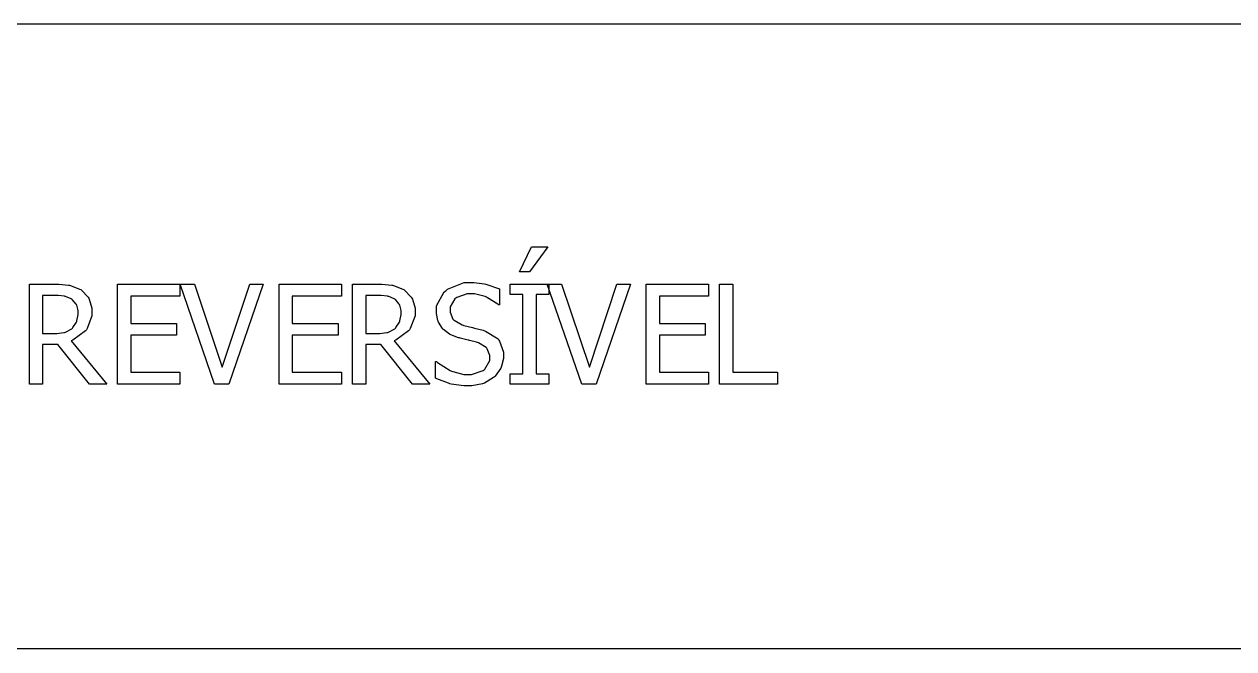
# Model space of a CAD drawing. Header units: millimetres. Extents: x 1974 to 2099, y 1386 to 1555.
# Drawn here: x 2094.278 to 2096.323, y 1476.14 to 1477.196 of the extents above; entities that cross this region are included whole.
import ezdxf

# ---------------------------------------------------------------- set-up
doc = ezdxf.new("R2010")
doc.units = ezdxf.units.MM
doc.layers.add('TEXTO', color=4, linetype='Continuous')

msp = doc.modelspace()

# ---------------------------------------------------------------- linework, layer by layer
at = {"layer": 'TEXTO', "color": 0}
for p, q in [((2098.7779, 1477.1963), (2069.8934, 1477.1963)), ((2095.1154, 1476.7776), (2095.1358, 1476.8201)), ((2095.1633, 1476.8201), (2095.1323, 1476.7776)), ((2095.1358, 1476.8201), (2095.1633, 1476.8201)), ((2095.1358, 1476.8201), (2095.1358, 1476.8201)), ((2094.9932, 1476.7481), (2095.0217, 1476.7596)), ((2095.0217, 1476.7596), (2095.0315, 1476.7596)), ((2095.0315, 1476.7596), (2095.0381, 1476.7596)), ((2095.0381, 1476.7596), (2095.056, 1476.7573)), ((2095.1323, 1476.7776), (2095.1154, 1476.7776)), ((2094.2864, 1476.5877), (2094.2864, 1476.7566)), ((2094.2864, 1476.7566), (2094.3301, 1476.7566)), ((2094.3301, 1476.7566), (2094.336, 1476.7566)), ((2094.336, 1476.7566), (2094.3527, 1476.7552)), ((2094.3527, 1476.7552), (2094.3542, 1476.7549)), ((2094.3542, 1476.7549), (2094.3559, 1476.7547)), ((2094.3559, 1476.7547), (2094.3713, 1476.7485)), ((2094.3713, 1476.7485), (2094.3731, 1476.7476)), ((2094.3731, 1476.7476), (2094.3743, 1476.7467)), ((2094.3743, 1476.7467), (2094.386, 1476.7346)), ((2094.4354, 1476.5877), (2094.4354, 1476.7566)), ((2094.4354, 1476.7566), (2094.541, 1476.7566)), ((2094.541, 1476.7566), (2094.541, 1476.7366)), ((2094.5995, 1476.5877), (2094.5415, 1476.7566)), ((2094.5415, 1476.7566), (2094.5655, 1476.7566)), ((2094.5655, 1476.7566), (2094.6122, 1476.6164)), ((2094.6122, 1476.6164), (2094.6592, 1476.7566)), ((2094.682, 1476.7566), (2094.6239, 1476.5877)), ((2094.6592, 1476.7566), (2094.682, 1476.7566)), ((2094.6592, 1476.7566), (2094.6592, 1476.7566)), ((2094.7086, 1476.5877), (2094.7086, 1476.7566)), ((2094.7086, 1476.7566), (2094.8141, 1476.7566)), ((2094.8141, 1476.7566), (2094.8141, 1476.7366)), ((2094.8328, 1476.5877), (2094.8328, 1476.7566)), ((2094.8328, 1476.7566), (2094.8762, 1476.7566)), ((2094.8762, 1476.7566), (2094.8822, 1476.7566)), ((2094.8822, 1476.7566), (2094.8991, 1476.7552)), ((2094.8991, 1476.7552), (2094.9006, 1476.7549)), ((2094.9006, 1476.7549), (2094.9023, 1476.7547)), ((2094.9023, 1476.7547), (2094.9177, 1476.7485)), ((2094.9177, 1476.7485), (2094.9194, 1476.7476)), ((2094.9194, 1476.7476), (2094.9207, 1476.7467)), ((2094.9207, 1476.7467), (2094.9323, 1476.7346)), ((2094.9746, 1476.7199), (2094.9877, 1476.7435)), ((2094.9877, 1476.7435), (2094.9905, 1476.7457)), ((2094.9905, 1476.7457), (2094.9932, 1476.7481)), ((2095.0265, 1476.7402), (2095.0091, 1476.7342)), ((2095.0329, 1476.7402), (2095.0265, 1476.7402)), ((2095.0389, 1476.7402), (2095.0329, 1476.7402)), ((2095.0573, 1476.7357), (2095.0389, 1476.7402)), ((2095.056, 1476.7573), (2095.0583, 1476.7568)), ((2095.0583, 1476.7568), (2095.0602, 1476.7564)), ((2095.0602, 1476.7564), (2095.0799, 1476.7496)), ((2095.0799, 1476.7496), (2095.0816, 1476.7487)), ((2095.0816, 1476.7487), (2095.0816, 1476.7219)), ((2095.0995, 1476.7393), (2095.0995, 1476.7566)), ((2095.0995, 1476.7566), (2095.1648, 1476.7566)), ((2095.1209, 1476.7393), (2095.0995, 1476.7393)), ((2095.1209, 1476.6049), (2095.1209, 1476.7393)), ((2095.1648, 1476.7393), (2095.1435, 1476.7393)), ((2095.1435, 1476.7393), (2095.1435, 1476.6049)), ((2095.2205, 1476.5877), (2095.1623, 1476.7566)), ((2095.1623, 1476.7566), (2095.1864, 1476.7566)), ((2095.1648, 1476.7566), (2095.1648, 1476.7393)), ((2095.1864, 1476.7566), (2095.2334, 1476.6164)), ((2095.2334, 1476.6164), (2095.28, 1476.7566)), ((2095.3029, 1476.7566), (2095.2448, 1476.5877)), ((2095.28, 1476.7566), (2095.3029, 1476.7566)), ((2095.28, 1476.7566), (2095.28, 1476.7566)), ((2095.3295, 1476.5877), (2095.3295, 1476.7566)), ((2095.3295, 1476.7566), (2095.4351, 1476.7566)), ((2095.4351, 1476.7566), (2095.4351, 1476.7366)), ((2095.4536, 1476.5877), (2095.4536, 1476.7566)), ((2095.4536, 1476.7566), (2095.476, 1476.7566)), ((2095.476, 1476.7566), (2095.476, 1476.6077)), ((2094.3311, 1476.7373), (2094.3087, 1476.7373)), ((2094.3087, 1476.7373), (2094.3087, 1476.6735)), ((2094.3348, 1476.7373), (2094.3311, 1476.7373)), ((2094.3458, 1476.7363), (2094.3348, 1476.7373)), ((2094.347, 1476.736), (2094.3458, 1476.7363)), ((2094.3477, 1476.7358), (2094.347, 1476.736)), ((2094.3572, 1476.732), (2094.3477, 1476.7358)), ((2094.3579, 1476.7315), (2094.3572, 1476.732)), ((2094.3589, 1476.7309), (2094.3579, 1476.7315)), ((2094.3656, 1476.7231), (2094.3589, 1476.7309)), ((2094.3659, 1476.7222), (2094.3656, 1476.7231)), ((2094.3664, 1476.7213), (2094.3659, 1476.7222)), ((2094.3686, 1476.7123), (2094.3664, 1476.7213)), ((2094.386, 1476.7346), (2094.3869, 1476.733)), ((2094.3869, 1476.733), (2094.3877, 1476.7316)), ((2094.3877, 1476.7316), (2094.3921, 1476.7159)), ((2094.541, 1476.7366), (2094.4578, 1476.7366)), ((2094.4578, 1476.7366), (2094.4578, 1476.6903)), ((2094.8141, 1476.7366), (2094.7309, 1476.7366)), ((2094.7309, 1476.7366), (2094.7309, 1476.6903)), ((2094.8775, 1476.7373), (2094.8551, 1476.7373)), ((2094.8551, 1476.7373), (2094.8551, 1476.6735)), ((2094.8812, 1476.7373), (2094.8775, 1476.7373)), ((2094.8921, 1476.7363), (2094.8812, 1476.7373)), ((2094.8934, 1476.736), (2094.8921, 1476.7363)), ((2094.8941, 1476.7358), (2094.8934, 1476.736)), ((2094.9035, 1476.732), (2094.8941, 1476.7358)), ((2094.9043, 1476.7315), (2094.9035, 1476.732)), ((2094.9053, 1476.7309), (2094.9043, 1476.7315)), ((2094.912, 1476.7231), (2094.9053, 1476.7309)), ((2094.9123, 1476.7222), (2094.912, 1476.7231)), ((2094.9128, 1476.7213), (2094.9123, 1476.7222)), ((2094.9149, 1476.7123), (2094.9128, 1476.7213)), ((2094.9323, 1476.7346), (2094.9333, 1476.733)), ((2094.9333, 1476.733), (2094.9341, 1476.7316)), ((2094.9341, 1476.7316), (2094.9386, 1476.7159)), ((2094.9746, 1476.7113), (2094.9746, 1476.7199)), ((2095.0059, 1476.7318), (2094.9979, 1476.7183)), ((2094.9979, 1476.7183), (2094.9979, 1476.7137)), ((2095.0076, 1476.7329), (2095.0059, 1476.7318)), ((2095.0091, 1476.7342), (2095.0076, 1476.7329)), ((2095.0593, 1476.7348), (2095.0573, 1476.7357)), ((2095.0612, 1476.7339), (2095.0593, 1476.7348)), ((2095.0786, 1476.7231), (2095.0612, 1476.7339)), ((2095.0799, 1476.7219), (2095.0786, 1476.7231)), ((2095.0816, 1476.7219), (2095.0799, 1476.7219)), ((2095.4351, 1476.7366), (2095.3518, 1476.7366)), ((2095.3518, 1476.7366), (2095.3518, 1476.6903)), ((2094.3666, 1476.6948), (2094.3686, 1476.7056)), ((2094.3686, 1476.7091), (2094.3686, 1476.7123)), ((2094.3686, 1476.7056), (2094.3686, 1476.7091)), ((2094.3686, 1476.7091), (2094.3686, 1476.7091)), ((2094.3921, 1476.703), (2094.3843, 1476.6818)), ((2094.3921, 1476.7159), (2094.3921, 1476.7107)), ((2094.3921, 1476.7107), (2094.3921, 1476.703)), ((2094.913, 1476.6948), (2094.9149, 1476.7056)), ((2094.9149, 1476.7091), (2094.9149, 1476.7123)), ((2094.9149, 1476.7056), (2094.9149, 1476.7091)), ((2094.9149, 1476.7091), (2094.9149, 1476.7091)), ((2094.9386, 1476.703), (2094.9306, 1476.6818)), ((2094.9386, 1476.7159), (2094.9386, 1476.7107)), ((2094.9386, 1476.7107), (2094.9386, 1476.703)), ((2094.9746, 1476.7073), (2094.9746, 1476.7113)), ((2094.977, 1476.6952), (2094.9746, 1476.7073)), ((2094.9979, 1476.7137), (2094.9979, 1476.7094)), ((2094.9979, 1476.7094), (2095.0027, 1476.6976)), ((2095.0027, 1476.6976), (2095.0036, 1476.6965)), ((2094.3472, 1476.6755), (2094.3581, 1476.6814)), ((2094.3581, 1476.6814), (2094.3591, 1476.6823)), ((2094.3591, 1476.6823), (2094.3599, 1476.6832)), ((2094.381, 1476.6776), (2094.3596, 1476.6622)), ((2094.3599, 1476.6832), (2094.3659, 1476.6926)), ((2094.3659, 1476.6926), (2094.3664, 1476.6936)), ((2094.3664, 1476.6936), (2094.3666, 1476.6948)), ((2094.3827, 1476.6797), (2094.381, 1476.6776)), ((2094.3843, 1476.6818), (2094.3827, 1476.6797)), ((2094.4578, 1476.6903), (2094.5352, 1476.6903)), ((2094.5352, 1476.6903), (2094.5352, 1476.6703)), ((2094.7309, 1476.6903), (2094.8084, 1476.6903)), ((2094.8084, 1476.6903), (2094.8084, 1476.6703)), ((2094.8936, 1476.6755), (2094.9045, 1476.6814)), ((2094.9045, 1476.6814), (2094.9055, 1476.6823)), ((2094.9055, 1476.6823), (2094.9063, 1476.6832)), ((2094.9274, 1476.6776), (2094.906, 1476.6622)), ((2094.9063, 1476.6832), (2094.9123, 1476.6926)), ((2094.9123, 1476.6926), (2094.9128, 1476.6936)), ((2094.9128, 1476.6936), (2094.913, 1476.6948)), ((2094.9292, 1476.6797), (2094.9274, 1476.6776)), ((2094.9306, 1476.6818), (2094.9292, 1476.6797)), ((2094.9775, 1476.6939), (2094.977, 1476.6952)), ((2094.9781, 1476.6926), (2094.9775, 1476.6939)), ((2094.9848, 1476.6818), (2094.9781, 1476.6926)), ((2094.9855, 1476.6808), (2094.9848, 1476.6818)), ((2094.9865, 1476.68), (2094.9855, 1476.6808)), ((2094.9967, 1476.6722), (2094.9865, 1476.68)), ((2095.0036, 1476.6965), (2095.0046, 1476.6956)), ((2095.0046, 1476.6956), (2095.0183, 1476.6878)), ((2095.0183, 1476.6878), (2095.02, 1476.6872)), ((2095.02, 1476.6872), (2095.0212, 1476.6869)), ((2095.0212, 1476.6869), (2095.0359, 1476.6833)), ((2095.0359, 1476.6833), (2095.0376, 1476.6829)), ((2095.0376, 1476.6829), (2095.0391, 1476.6825)), ((2095.0391, 1476.6825), (2095.0536, 1476.6788)), ((2095.0536, 1476.6788), (2095.0548, 1476.6784)), ((2095.0548, 1476.6784), (2095.0575, 1476.6775)), ((2095.0575, 1476.6775), (2095.0789, 1476.6641)), ((2095.3518, 1476.6903), (2095.4293, 1476.6903)), ((2095.4293, 1476.6903), (2095.4293, 1476.6703)), ((2094.3087, 1476.6735), (2094.3286, 1476.6735)), ((2094.3286, 1476.6735), (2094.3328, 1476.6735)), ((2094.3328, 1476.6735), (2094.3445, 1476.675)), ((2094.3445, 1476.675), (2094.346, 1476.6752)), ((2094.346, 1476.6752), (2094.3472, 1476.6755)), ((2094.3596, 1476.6622), (2094.3572, 1476.6611)), ((2094.3572, 1476.6611), (2094.4173, 1476.5877)), ((2094.3572, 1476.6611), (2094.3572, 1476.6611)), ((2094.5352, 1476.6703), (2094.4578, 1476.6703)), ((2094.4578, 1476.6703), (2094.4578, 1476.6077)), ((2094.8084, 1476.6703), (2094.7309, 1476.6703)), ((2094.7309, 1476.6703), (2094.7309, 1476.6077)), ((2094.8551, 1476.6735), (2094.875, 1476.6735)), ((2094.875, 1476.6735), (2094.8792, 1476.6735)), ((2094.8792, 1476.6735), (2094.8909, 1476.675)), ((2094.8909, 1476.675), (2094.8923, 1476.6752)), ((2094.8923, 1476.6752), (2094.8936, 1476.6755)), ((2094.906, 1476.6622), (2094.9035, 1476.6611)), ((2094.9035, 1476.6611), (2094.9637, 1476.5877)), ((2094.9035, 1476.6611), (2094.9035, 1476.6611)), ((2094.9979, 1476.6716), (2094.9967, 1476.6722)), ((2094.9989, 1476.671), (2094.9979, 1476.6716)), ((2095.0121, 1476.6662), (2094.9989, 1476.671)), ((2095.0136, 1476.6658), (2095.0121, 1476.6662)), ((2095.015, 1476.6654), (2095.0136, 1476.6658)), ((2095.0285, 1476.6622), (2095.015, 1476.6654)), ((2095.0297, 1476.6619), (2095.0285, 1476.6622)), ((2095.0307, 1476.6617), (2095.0297, 1476.6619)), ((2095.0426, 1476.6585), (2095.0307, 1476.6617)), ((2095.0441, 1476.6581), (2095.0426, 1476.6585)), ((2095.0459, 1476.6576), (2095.0441, 1476.6581)), ((2095.059, 1476.6498), (2095.0459, 1476.6576)), ((2095.0789, 1476.6641), (2095.0801, 1476.6623)), ((2095.0801, 1476.6623), (2095.0814, 1476.6606)), ((2095.0814, 1476.6606), (2095.0883, 1476.642)), ((2095.4293, 1476.6703), (2095.3518, 1476.6703)), ((2095.3518, 1476.6703), (2095.3518, 1476.6077)), ((2094.3346, 1476.6548), (2094.3087, 1476.6548)), ((2094.3087, 1476.6548), (2094.3087, 1476.5877)), ((2094.388, 1476.5877), (2094.3346, 1476.6548)), ((2094.8809, 1476.6548), (2094.8551, 1476.6548)), ((2094.8551, 1476.6548), (2094.8551, 1476.5877)), ((2094.9344, 1476.5877), (2094.8809, 1476.6548)), ((2095.06, 1476.6487), (2095.059, 1476.6498)), ((2095.0607, 1476.6476), (2095.06, 1476.6487)), ((2095.065, 1476.6364), (2095.0607, 1476.6476)), ((2095.065, 1476.6322), (2095.065, 1476.6364)), ((2095.0883, 1476.642), (2095.0883, 1476.6358)), ((2095.0883, 1476.6358), (2095.0883, 1476.631)), ((2094.9733, 1476.5978), (2094.9733, 1476.6259)), ((2094.9733, 1476.6259), (2094.9749, 1476.6259)), ((2094.9749, 1476.6259), (2094.9768, 1476.6242)), ((2094.9768, 1476.6242), (2094.9977, 1476.6107)), ((2095.0568, 1476.6131), (2095.065, 1476.6275)), ((2095.065, 1476.6275), (2095.065, 1476.6322)), ((2095.0843, 1476.6162), (2095.0836, 1476.6147)), ((2095.0848, 1476.6179), (2095.0843, 1476.6162)), ((2095.0883, 1476.631), (2095.0848, 1476.6179)), ((2094.4578, 1476.6077), (2094.541, 1476.6077)), ((2094.541, 1476.6077), (2094.541, 1476.5877)), ((2094.7309, 1476.6077), (2094.8141, 1476.6077)), ((2094.8141, 1476.6077), (2094.8141, 1476.5877)), ((2094.9753, 1476.5969), (2094.9733, 1476.5978)), ((2094.9954, 1476.5891), (2094.9753, 1476.5969)), ((2094.9977, 1476.6107), (2095.0001, 1476.6097)), ((2095.0001, 1476.6097), (2095.0024, 1476.6088)), ((2095.0024, 1476.6088), (2095.021, 1476.604)), ((2095.021, 1476.604), (2095.0272, 1476.604)), ((2095.0272, 1476.604), (2095.0342, 1476.604)), ((2095.0342, 1476.604), (2095.0538, 1476.6105)), ((2095.0538, 1476.6105), (2095.0553, 1476.6118)), ((2095.0553, 1476.6118), (2095.0568, 1476.6131)), ((2095.0714, 1476.5987), (2095.056, 1476.5892)), ((2095.0729, 1476.5999), (2095.0714, 1476.5987)), ((2095.0742, 1476.6011), (2095.0729, 1476.5999)), ((2095.0836, 1476.6147), (2095.0742, 1476.6011)), ((2095.0995, 1476.5877), (2095.0995, 1476.6049)), ((2095.0995, 1476.6049), (2095.1209, 1476.6049)), ((2095.1435, 1476.6049), (2095.1648, 1476.6049)), ((2095.1648, 1476.6049), (2095.1648, 1476.5877)), ((2095.1648, 1476.6049), (2095.1648, 1476.6049)), ((2095.3518, 1476.6077), (2095.4351, 1476.6077)), ((2095.4351, 1476.6077), (2095.4351, 1476.5877)), ((2095.476, 1476.6077), (2095.5515, 1476.6077)), ((2095.5515, 1476.6077), (2095.5515, 1476.5877)), ((2095.5515, 1476.6077), (2095.5515, 1476.6077)), ((2094.3087, 1476.5877), (2094.2864, 1476.5877)), ((2094.4173, 1476.5877), (2094.388, 1476.5877)), ((2094.541, 1476.5877), (2094.4354, 1476.5877)), ((2094.541, 1476.5877), (2094.541, 1476.5877)), ((2094.6239, 1476.5877), (2094.5995, 1476.5877)), ((2094.8141, 1476.5877), (2094.7086, 1476.5877)), ((2094.8141, 1476.5877), (2094.8141, 1476.5877)), ((2094.8551, 1476.5877), (2094.8328, 1476.5877)), ((2094.9637, 1476.5877), (2094.9344, 1476.5877)), ((2094.9974, 1476.5884), (2094.9954, 1476.5891)), ((2094.9996, 1476.5878), (2094.9974, 1476.5884)), ((2095.021, 1476.5846), (2094.9996, 1476.5878)), ((2095.0287, 1476.5846), (2095.021, 1476.5846)), ((2095.0347, 1476.5846), (2095.0287, 1476.5846)), ((2095.0287, 1476.5846), (2095.0287, 1476.5846)), ((2095.0528, 1476.588), (2095.0347, 1476.5846)), ((2095.0545, 1476.5886), (2095.0528, 1476.588)), ((2095.056, 1476.5892), (2095.0545, 1476.5886)), ((2095.1648, 1476.5877), (2095.0995, 1476.5877)), ((2095.2448, 1476.5877), (2095.2205, 1476.5877)), ((2095.4351, 1476.5877), (2095.3295, 1476.5877)), ((2095.4351, 1476.5877), (2095.4351, 1476.5877)), ((2095.5515, 1476.5877), (2095.4536, 1476.5877)), ((2098.7779, 1476.1403), (2069.8934, 1476.1403))]:
    msp.add_line(p, q, dxfattribs=at)

doc.saveas('drawing.dxf')
